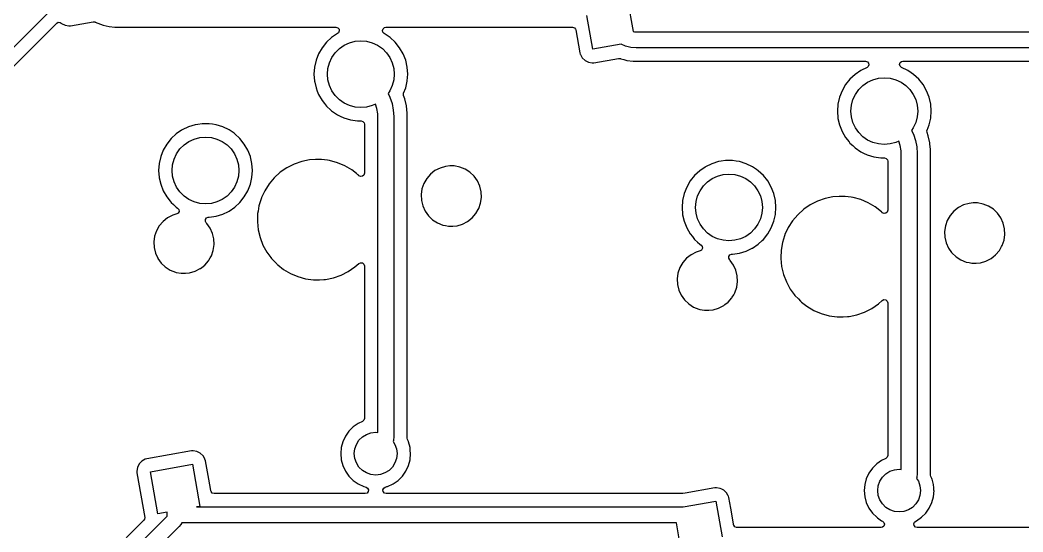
# Model space of a CAD drawing. Extents: x 68 to 346, y -197 to -84.
# Drawn here: x 254.38 to 291.91, y -132.71 to -113.56 of the extents above; entities that cross this region are included whole.
import ezdxf

# ---------------------------------------------------------------- set-up
doc = ezdxf.new("R2010")
doc.units = 0
doc.layers.add('BLACK', color=7, linetype='CONTINUOUS')

msp = doc.modelspace()

# ---------------------------------------------------------------- linework, layer by layer
at = {"layer": 'BLACK', "linetype": 'CONTINUOUS'}
for p, q in [((255.836, -112.889), (248.186, -120.538)), ((277.115, -112.804), (277.324, -113.991)), ((250.387, -119.045), (255.753, -113.679)), ((255.753, -113.679), (255.814, -113.646)), ((255.814, -113.646), (255.884, -113.651)), ((255.884, -113.651), (255.925, -113.677)), ((255.925, -113.677), (255.939, -113.69)), ((255.939, -113.69), (255.939, -113.69)), ((255.939, -113.69), (256.068, -113.755)), ((256.269, -113.777), (257.117, -113.627)), ((257.117, -113.627), (257.187, -113.635)), ((257.187, -113.635), (257.193, -113.638)), ((257.193, -113.638), (257.289, -113.684)), ((257.289, -113.684), (257.289, -113.684)), ((257.289, -113.684), (257.289, -113.684)), ((257.289, -113.684), (257.497, -113.757)), ((275.817, -114.658), (275.593, -113.389)), ((256.068, -113.755), (256.068, -113.755)), ((256.068, -113.755), (256.209, -113.781)), ((256.209, -113.781), (256.269, -113.777)), ((257.497, -113.757), (257.712, -113.806)), ((257.712, -113.806), (257.712, -113.806)), ((257.712, -113.806), (257.931, -113.83)), ((257.931, -113.83), (257.931, -113.83)), ((257.931, -113.83), (257.996, -113.83)), ((257.996, -113.83), (257.996, -113.831)), ((257.996, -113.831), (258.041, -113.831)), ((258.041, -113.831), (258.126, -113.831)), ((258.126, -113.831), (258.126, -113.831)), ((258.126, -113.831), (266.205, -113.831)), ((266.259, -114.066), (266.042, -114.214)), ((266.205, -113.831), (266.272, -113.85)), ((266.263, -114.064), (266.259, -114.066)), ((266.259, -114.066), (266.259, -114.066)), ((266.259, -114.066), (266.259, -114.066)), ((266.259, -114.066), (266.259, -114.066)), ((266.299, -114.036), (266.262, -114.064)), ((266.262, -114.064), (266.263, -114.064)), ((266.272, -113.85), (266.318, -113.903)), ((266.328, -113.972), (266.299, -114.036)), ((266.318, -113.903), (266.328, -113.972)), ((267.944, -113.952), (267.965, -113.885)), ((267.962, -114.019), (267.944, -113.952)), ((268.011, -114.063), (267.962, -114.019)), ((267.965, -113.885), (268.018, -113.841)), ((268.01, -114.064), (268.011, -114.063)), ((268.014, -114.066), (268.01, -114.064)), ((268.231, -114.214), (268.014, -114.066)), ((268.014, -114.066), (268.014, -114.066)), ((268.014, -114.066), (268.014, -114.066)), ((268.018, -113.841), (268.068, -113.831)), ((268.068, -113.831), (275.059, -113.831)), ((275.059, -113.831), (275.126, -113.85)), ((275.126, -113.85), (275.172, -113.903)), ((275.172, -113.903), (275.181, -113.933)), ((275.181, -113.933), (275.332, -114.792)), ((277.324, -113.991), (277.371, -114)), ((277.371, -114), (277.438, -114)), ((277.438, -114), (277.438, -114)), ((277.438, -114), (277.438, -114)), ((277.438, -114), (294.065, -114)), ((265.85, -114.393), (265.686, -114.598)), ((266.042, -114.214), (265.85, -114.393)), ((266.511, -114.504), (266.709, -114.412)), ((266.709, -114.412), (266.919, -114.356)), ((266.919, -114.356), (267.136, -114.337)), ((267.136, -114.337), (267.353, -114.356)), ((267.353, -114.356), (267.564, -114.412)), ((267.564, -114.412), (267.761, -114.504)), ((268.423, -114.393), (268.231, -114.214)), ((268.587, -114.598), (268.423, -114.393)), ((268.423, -114.393), (268.423, -114.393)), ((268.423, -114.393), (268.423, -114.393)), ((265.555, -114.825), (265.459, -115.069)), ((265.686, -114.598), (265.555, -114.825)), ((266.054, -114.962), (266.179, -114.783)), ((266.179, -114.783), (266.333, -114.629)), ((266.333, -114.629), (266.511, -114.504)), ((267.761, -114.504), (267.94, -114.629)), ((267.94, -114.629), (268.094, -114.783)), ((268.094, -114.783), (268.219, -114.962)), ((268.718, -114.825), (268.587, -114.598)), ((268.814, -115.069), (268.718, -114.825)), ((275.332, -114.792), (275.332, -114.792)), ((275.332, -114.792), (275.332, -114.792)), ((275.332, -114.792), (275.348, -114.844)), ((276.881, -114.47), (275.817, -114.658)), ((277.045, -114.538), (276.881, -114.47)), ((277.239, -114.584), (277.045, -114.538)), ((277.437, -114.6), (277.239, -114.584)), ((277.438, -114.6), (277.437, -114.6)), ((294.065, -114.6), (277.438, -114.6)), ((277.438, -114.6), (277.438, -114.6)), ((265.459, -115.069), (265.401, -115.325)), ((265.459, -115.069), (265.459, -115.069)), ((265.905, -115.37), (265.962, -115.159)), ((265.962, -115.159), (266.054, -114.962)), ((268.219, -114.962), (268.311, -115.159)), ((268.311, -115.159), (268.367, -115.37)), ((268.872, -115.325), (268.814, -115.069)), ((275.348, -114.844), (275.349, -114.849)), ((275.349, -114.849), (275.349, -114.849)), ((275.349, -114.849), (275.422, -114.973)), ((275.422, -114.973), (275.422, -114.973)), ((275.422, -114.973), (275.422, -114.973)), ((275.422, -114.973), (275.527, -115.072)), ((275.527, -115.072), (275.655, -115.137)), ((275.655, -115.137), (275.655, -115.137)), ((275.655, -115.137), (275.797, -115.163)), ((275.797, -115.163), (275.857, -115.159)), ((275.857, -115.159), (276.781, -114.996)), ((276.781, -114.996), (276.85, -115.003)), ((276.85, -115.003), (276.867, -115.01)), ((276.867, -115.01), (276.867, -115.01)), ((276.867, -115.01), (276.867, -115.01)), ((276.867, -115.01), (276.976, -115.039)), ((276.976, -115.039), (277.091, -115.07)), ((277.091, -115.07), (277.321, -115.101)), ((277.321, -115.101), (277.438, -115.1)), ((277.438, -115.1), (286.026, -115.1)), ((286.026, -115.1), (286.093, -115.12)), ((286.093, -115.12), (286.138, -115.173)), ((286.138, -115.173), (286.148, -115.242)), ((287.298, -115.222), (287.319, -115.155)), ((287.319, -115.155), (287.373, -115.111)), ((287.373, -115.111), (287.422, -115.1)), ((287.422, -115.1), (294.062, -115.1)), ((265.401, -115.325), (265.381, -115.587)), ((265.381, -115.587), (265.381, -115.587)), ((265.381, -115.587), (265.401, -115.848)), ((265.401, -115.325), (265.401, -115.325)), ((265.886, -115.587), (265.905, -115.37)), ((265.905, -115.804), (265.886, -115.587)), ((268.367, -115.37), (268.386, -115.587)), ((268.386, -115.587), (268.367, -115.804)), ((268.892, -115.587), (268.872, -115.325)), ((268.872, -115.325), (268.872, -115.325)), ((268.872, -115.325), (268.872, -115.325)), ((268.873, -115.836), (268.892, -115.587)), ((268.892, -115.587), (268.892, -115.587)), ((285.846, -115.449), (285.63, -115.596)), ((286.079, -115.336), (285.846, -115.449)), ((285.846, -115.449), (285.846, -115.449)), ((286.119, -115.306), (286.079, -115.336)), ((286.148, -115.242), (286.119, -115.306)), ((287.317, -115.289), (287.298, -115.222)), ((287.369, -115.336), (287.317, -115.289)), ((287.602, -115.449), (287.369, -115.336)), ((287.731, -115.537), (287.602, -115.449)), ((287.602, -115.449), (287.602, -115.449)), ((287.602, -115.449), (287.602, -115.449)), ((287.602, -115.449), (287.602, -115.449)), ((287.818, -115.596), (287.731, -115.537)), ((265.401, -115.848), (265.401, -115.848)), ((265.401, -115.848), (265.401, -115.848)), ((265.401, -115.848), (265.401, -115.848)), ((265.401, -115.848), (265.408, -115.881)), ((265.408, -115.881), (265.459, -116.104)), ((265.962, -116.014), (265.905, -115.804)), ((268.367, -115.804), (268.311, -116.014)), ((268.814, -116.104), (268.872, -115.848)), ((268.872, -115.848), (268.873, -115.836)), ((285.437, -115.775), (285.274, -115.98)), ((285.63, -115.596), (285.437, -115.775)), ((285.921, -116.011), (286.099, -115.886)), ((286.099, -115.886), (286.296, -115.794)), ((286.296, -115.794), (286.507, -115.738)), ((286.507, -115.738), (286.724, -115.719)), ((286.724, -115.719), (286.941, -115.738)), ((286.941, -115.738), (287.152, -115.794)), ((287.152, -115.794), (287.349, -115.886)), ((287.349, -115.886), (287.527, -116.011)), ((288.011, -115.775), (287.818, -115.596)), ((288.174, -115.98), (288.011, -115.775)), ((288.011, -115.775), (288.011, -115.775)), ((288.011, -115.775), (288.011, -115.775)), ((265.459, -116.104), (265.459, -116.104)), ((265.459, -116.104), (265.459, -116.104)), ((265.459, -116.104), (265.505, -116.222)), ((265.505, -116.222), (265.555, -116.348)), ((266.054, -116.212), (265.962, -116.014)), ((266.179, -116.39), (266.054, -116.212)), ((268.219, -116.212), (268.152, -116.307)), ((268.152, -116.307), (268.223, -116.453)), ((268.311, -116.014), (268.219, -116.212)), ((268.731, -116.319), (268.736, -116.302)), ((268.734, -116.389), (268.731, -116.319)), ((268.736, -116.302), (268.814, -116.104)), ((285.142, -116.207), (285.047, -116.451)), ((285.274, -115.98), (285.142, -116.207)), ((285.641, -116.344), (285.766, -116.165)), ((285.766, -116.165), (285.921, -116.011)), ((287.527, -116.011), (287.682, -116.165)), ((287.682, -116.165), (287.807, -116.344)), ((288.306, -116.207), (288.174, -115.98)), ((288.401, -116.451), (288.306, -116.207)), ((265.555, -116.348), (265.682, -116.568)), ((265.682, -116.568), (265.686, -116.575)), ((265.686, -116.575), (265.776, -116.688)), ((265.776, -116.688), (265.85, -116.781)), ((266.333, -116.544), (266.179, -116.39)), ((266.511, -116.669), (266.333, -116.544)), ((266.709, -116.761), (266.511, -116.669)), ((267.681, -116.707), (267.564, -116.761)), ((267.735, -116.874), (267.681, -116.707)), ((268.223, -116.453), (268.303, -116.687)), ((268.303, -116.687), (268.351, -116.929)), ((268.778, -116.513), (268.734, -116.389)), ((268.838, -116.775), (268.778, -116.513)), ((284.988, -116.707), (284.969, -116.969)), ((285.047, -116.451), (284.988, -116.707)), ((284.988, -116.707), (284.988, -116.707)), ((285.047, -116.451), (285.047, -116.451)), ((285.493, -116.752), (285.549, -116.541)), ((285.549, -116.541), (285.641, -116.344)), ((287.807, -116.344), (287.899, -116.541)), ((287.899, -116.541), (287.955, -116.752)), ((288.46, -116.707), (288.401, -116.451)), ((288.479, -116.969), (288.46, -116.707)), ((288.46, -116.707), (288.46, -116.707)), ((288.46, -116.707), (288.46, -116.707)), ((265.85, -116.781), (266.009, -116.928)), ((266.009, -116.928), (266.042, -116.959)), ((266.042, -116.959), (266.259, -117.107)), ((266.919, -116.818), (266.709, -116.761)), ((267.136, -116.837), (266.919, -116.818)), ((267.353, -116.818), (267.136, -116.837)), ((267.564, -116.761), (267.353, -116.818)), ((267.767, -117.074), (267.735, -116.874)), ((267.767, -117.175), (267.767, -117.074)), ((268.351, -116.929), (268.367, -117.175)), ((268.868, -117.041), (268.838, -116.775)), ((268.868, -117.114), (268.868, -117.041)), ((284.969, -116.969), (284.969, -116.969)), ((284.969, -116.969), (284.988, -117.23)), ((285.474, -116.969), (285.493, -116.752)), ((285.493, -117.186), (285.474, -116.969)), ((287.955, -116.752), (287.974, -116.969)), ((287.974, -116.969), (287.955, -117.186)), ((288.46, -117.223), (288.479, -116.969)), ((288.479, -116.969), (288.479, -116.969)), ((261.031, -117.465), (260.933, -117.479)), ((261.193, -117.44), (261.031, -117.465)), ((261.455, -117.44), (261.193, -117.44)), ((261.193, -117.44), (261.193, -117.44)), ((261.59, -117.46), (261.455, -117.44)), ((261.455, -117.44), (261.455, -117.44)), ((261.715, -117.479), (261.59, -117.46)), ((266.259, -117.107), (266.259, -117.107)), ((266.259, -117.107), (266.259, -117.107)), ((266.259, -117.107), (266.259, -117.107)), ((266.259, -117.107), (266.363, -117.157)), ((266.363, -117.157), (266.495, -117.221)), ((266.495, -117.221), (266.495, -117.221)), ((266.495, -117.221), (266.495, -117.221)), ((266.495, -117.221), (266.746, -117.298)), ((266.746, -117.298), (267.005, -117.337)), ((267.005, -117.337), (267.143, -117.337)), ((267.143, -117.337), (267.21, -117.357)), ((267.21, -117.357), (267.255, -117.41)), ((267.255, -117.41), (267.267, -117.461)), ((267.267, -117.461), (267.267, -119.296)), ((267.767, -128.995), (267.767, -117.175)), ((267.767, -117.175), (267.767, -117.175)), ((267.767, -117.175), (267.767, -117.175)), ((267.767, -117.175), (267.767, -117.175)), ((268.367, -117.175), (268.367, -117.175)), ((268.367, -117.175), (268.367, -129.143)), ((268.868, -117.128), (268.868, -117.114)), ((268.868, -117.129), (268.868, -117.128)), ((268.868, -120.095), (268.868, -117.129)), ((284.988, -117.23), (284.988, -117.23)), ((284.988, -117.23), (284.988, -117.23)), ((284.988, -117.23), (284.988, -117.23)), ((284.988, -117.23), (284.99, -117.24)), ((284.99, -117.24), (285.047, -117.486)), ((285.549, -117.396), (285.493, -117.186)), ((285.641, -117.594), (285.549, -117.396)), ((287.899, -117.396), (287.807, -117.594)), ((287.955, -117.186), (287.899, -117.396)), ((288.401, -117.486), (288.46, -117.23)), ((288.46, -117.23), (288.46, -117.223)), ((260.229, -117.818), (260.037, -117.997)), ((260.426, -117.684), (260.229, -117.818)), ((260.446, -117.67), (260.426, -117.684)), ((260.683, -117.557), (260.446, -117.67)), ((260.446, -117.67), (260.446, -117.67)), ((260.446, -117.67), (260.446, -117.67)), ((260.446, -117.67), (260.446, -117.67)), ((260.933, -117.479), (260.683, -117.557)), ((260.933, -117.479), (260.933, -117.479)), ((260.933, -117.479), (260.933, -117.479)), ((261.965, -117.557), (261.715, -117.479)), ((261.715, -117.479), (261.715, -117.479)), ((261.715, -117.479), (261.715, -117.479)), ((262.202, -117.67), (261.965, -117.557)), ((261.965, -117.557), (261.965, -117.557)), ((262.39, -117.799), (262.202, -117.67)), ((262.202, -117.67), (262.202, -117.67)), ((262.202, -117.67), (262.202, -117.67)), ((262.202, -117.67), (262.202, -117.67)), ((262.418, -117.818), (262.39, -117.799)), ((262.611, -117.997), (262.418, -117.818)), ((285.047, -117.486), (285.047, -117.486)), ((285.047, -117.486), (285.047, -117.486)), ((285.047, -117.486), (285.142, -117.73)), ((285.142, -117.73), (285.274, -117.958)), ((285.766, -117.772), (285.641, -117.594)), ((285.921, -117.926), (285.766, -117.772)), ((287.807, -117.594), (287.739, -117.69)), ((287.739, -117.69), (287.811, -117.835)), ((287.811, -117.835), (287.89, -118.069)), ((288.318, -117.701), (288.324, -117.685)), ((288.322, -117.771), (288.318, -117.701)), ((288.365, -117.895), (288.322, -117.771)), ((288.324, -117.685), (288.401, -117.486)), ((259.874, -118.202), (259.742, -118.429)), ((260.037, -117.997), (259.874, -118.202)), ((260.52, -118.233), (260.699, -118.108)), ((260.699, -118.108), (260.896, -118.016)), ((260.896, -118.016), (261.107, -117.96)), ((261.107, -117.96), (261.324, -117.941)), ((261.324, -117.941), (261.541, -117.96)), ((261.541, -117.96), (261.751, -118.016)), ((261.751, -118.016), (261.949, -118.108)), ((261.949, -118.108), (262.127, -118.233)), ((262.774, -118.202), (262.611, -117.997)), ((262.611, -117.997), (262.611, -117.997)), ((262.611, -117.997), (262.611, -117.997)), ((262.906, -118.429), (262.774, -118.202)), ((285.274, -117.958), (285.406, -118.123)), ((285.406, -118.123), (285.437, -118.163)), ((285.437, -118.163), (285.543, -118.261)), ((286.099, -118.051), (285.921, -117.926)), ((286.296, -118.143), (286.099, -118.051)), ((286.507, -118.2), (286.296, -118.143)), ((286.724, -118.219), (286.507, -118.2)), ((286.941, -118.2), (286.724, -118.219)), ((287.152, -118.143), (286.941, -118.2)), ((287.269, -118.089), (287.152, -118.143)), ((287.323, -118.256), (287.269, -118.089)), ((287.89, -118.069), (287.939, -118.311)), ((288.425, -118.157), (288.365, -117.895)), ((288.429, -118.191), (288.425, -118.157)), ((288.453, -118.4), (288.429, -118.191)), ((259.742, -118.429), (259.647, -118.673)), ((260.149, -118.763), (260.241, -118.566)), ((260.241, -118.566), (260.366, -118.387)), ((260.366, -118.387), (260.52, -118.233)), ((262.127, -118.233), (262.282, -118.387)), ((262.282, -118.387), (262.406, -118.566)), ((262.406, -118.566), (262.499, -118.763)), ((263.001, -118.673), (262.906, -118.429)), ((285.543, -118.261), (285.63, -118.341)), ((285.63, -118.341), (285.846, -118.489)), ((285.846, -118.489), (285.846, -118.489)), ((285.846, -118.489), (285.846, -118.489)), ((285.846, -118.489), (285.846, -118.489)), ((285.846, -118.489), (285.95, -118.539)), ((285.95, -118.539), (286.083, -118.603)), ((287.355, -118.456), (287.323, -118.256)), ((287.355, -118.557), (287.355, -118.456)), ((287.355, -118.558), (287.355, -118.557)), ((287.355, -130.377), (287.355, -118.558)), ((287.939, -118.311), (287.955, -118.558)), ((287.955, -118.558), (287.955, -118.558)), ((287.955, -118.558), (287.955, -118.558)), ((287.955, -118.558), (287.955, -118.558)), ((287.955, -118.558), (287.955, -130.525)), ((288.455, -118.423), (288.453, -118.4)), ((288.455, -118.558), (288.455, -118.423)), ((288.455, -118.609), (288.455, -118.558)), ((288.455, -118.558), (288.455, -118.558)), ((259.588, -118.929), (259.569, -119.191)), ((259.647, -118.673), (259.588, -118.929)), ((259.588, -118.929), (259.588, -118.929)), ((259.647, -118.673), (259.647, -118.673)), ((260.093, -118.974), (260.149, -118.763)), ((262.499, -118.763), (262.555, -118.974)), ((263.003, -118.679), (263.001, -118.673)), ((263.001, -118.673), (263.001, -118.673)), ((263.001, -118.673), (263.001, -118.673)), ((263.06, -118.929), (263.003, -118.679)), ((263.079, -119.191), (263.06, -118.929)), ((263.06, -118.929), (263.06, -118.929)), ((263.06, -118.929), (263.06, -118.929)), ((264.637, -118.954), (264.368, -119.09)), ((264.921, -118.855), (264.637, -118.954)), ((264.637, -118.954), (264.637, -118.954)), ((265.217, -118.795), (264.921, -118.855)), ((265.442, -118.78), (265.217, -118.795)), ((265.217, -118.795), (265.217, -118.795)), ((265.668, -118.78), (265.442, -118.78)), ((265.442, -118.78), (265.442, -118.78)), ((265.892, -118.81), (265.668, -118.78)), ((265.966, -118.82), (265.892, -118.81)), ((266.257, -118.9), (265.966, -118.82)), ((266.534, -119.017), (266.257, -118.9)), ((266.257, -118.9), (266.257, -118.9)), ((280.27, -118.939), (280.034, -119.053)), ((280.521, -118.861), (280.27, -118.939)), ((280.619, -118.847), (280.521, -118.861)), ((280.521, -118.861), (280.521, -118.861)), ((280.521, -118.861), (280.521, -118.861)), ((280.78, -118.822), (280.619, -118.847)), ((281.043, -118.822), (280.78, -118.822)), ((280.78, -118.822), (280.78, -118.822)), ((281.177, -118.843), (281.043, -118.822)), ((281.043, -118.822), (281.043, -118.822)), ((281.302, -118.861), (281.177, -118.843)), ((281.553, -118.939), (281.302, -118.861)), ((281.302, -118.861), (281.302, -118.861)), ((281.302, -118.861), (281.302, -118.861)), ((281.789, -119.053), (281.553, -118.939)), ((281.553, -118.939), (281.553, -118.939)), ((286.083, -118.603), (286.083, -118.603)), ((286.083, -118.603), (286.083, -118.603)), ((286.083, -118.603), (286.333, -118.68)), ((286.333, -118.68), (286.593, -118.719)), ((286.593, -118.719), (286.73, -118.719)), ((286.73, -118.719), (286.797, -118.739)), ((286.797, -118.739), (286.843, -118.792)), ((286.843, -118.792), (286.854, -118.843)), ((286.854, -118.843), (286.854, -120.678)), ((288.455, -118.642), (288.455, -118.609)), ((288.455, -118.609), (288.455, -118.609)), ((288.455, -121.477), (288.455, -118.642)), ((288.455, -118.642), (288.455, -118.642)), ((259.569, -119.191), (259.569, -119.191)), ((259.569, -119.191), (259.588, -119.452)), ((260.074, -119.191), (260.093, -118.974)), ((260.093, -119.408), (260.074, -119.191)), ((262.555, -118.974), (262.574, -119.191)), ((262.574, -119.191), (262.555, -119.408)), ((263.06, -119.452), (263.079, -119.191)), ((263.079, -119.191), (263.079, -119.191)), ((264.119, -119.26), (263.896, -119.462)), ((264.368, -119.09), (264.119, -119.26)), ((266.794, -119.171), (266.534, -119.017)), ((266.969, -119.309), (266.794, -119.171)), ((266.794, -119.171), (266.794, -119.171)), ((266.794, -119.171), (266.794, -119.171)), ((267.021, -119.35), (266.969, -119.309)), ((267.267, -119.296), (267.247, -119.363)), ((269.74, -119.33), (269.599, -119.493)), ((269.909, -119.197), (269.74, -119.33)), ((269.74, -119.33), (269.74, -119.33)), ((270.1, -119.099), (269.909, -119.197)), ((270.306, -119.038), (270.1, -119.099)), ((270.466, -119.023), (270.306, -119.038)), ((270.306, -119.038), (270.306, -119.038)), ((270.627, -119.023), (270.466, -119.023)), ((270.838, -119.064), (270.627, -119.023)), ((270.627, -119.023), (270.627, -119.023)), ((271.038, -119.143), (270.838, -119.064)), ((271.219, -119.26), (271.038, -119.143)), ((271.374, -119.408), (271.219, -119.26)), ((279.817, -119.2), (279.625, -119.379)), ((280.018, -119.064), (279.817, -119.2)), ((280.034, -119.053), (280.018, -119.064)), ((280.034, -119.053), (280.034, -119.053)), ((280.034, -119.053), (280.034, -119.053)), ((280.034, -119.053), (280.034, -119.053)), ((280.484, -119.398), (280.694, -119.342)), ((280.694, -119.342), (280.912, -119.323)), ((280.912, -119.323), (281.129, -119.342)), ((281.129, -119.342), (281.339, -119.398)), ((281.936, -119.153), (281.789, -119.053)), ((281.789, -119.053), (281.789, -119.053)), ((281.789, -119.053), (281.789, -119.053)), ((281.789, -119.053), (281.789, -119.053)), ((282.006, -119.2), (281.936, -119.153)), ((282.198, -119.379), (282.006, -119.2)), ((259.588, -119.452), (259.588, -119.452)), ((259.588, -119.452), (259.588, -119.452)), ((259.588, -119.452), (259.588, -119.452)), ((259.588, -119.452), (259.591, -119.466)), ((259.591, -119.466), (259.647, -119.708)), ((259.647, -119.708), (259.647, -119.708)), ((259.647, -119.708), (259.647, -119.708)), ((259.647, -119.708), (259.742, -119.952)), ((260.149, -119.618), (260.093, -119.408)), ((260.241, -119.816), (260.149, -119.618)), ((262.499, -119.618), (262.406, -119.816)), ((262.555, -119.408), (262.499, -119.618)), ((262.906, -119.952), (263.001, -119.708)), ((263.001, -119.708), (263.06, -119.452)), ((263.06, -119.452), (263.06, -119.452)), ((263.701, -119.693), (263.539, -119.947)), ((263.896, -119.462), (263.701, -119.693)), ((267.03, -119.358), (267.021, -119.35)), ((267.054, -119.382), (267.03, -119.358)), ((267.061, -119.389), (267.054, -119.382)), ((267.125, -119.418), (267.061, -119.389)), ((267.194, -119.408), (267.125, -119.418)), ((267.247, -119.363), (267.194, -119.408)), ((269.492, -119.679), (269.421, -119.882)), ((269.599, -119.493), (269.492, -119.679)), ((271.499, -119.583), (271.374, -119.408)), ((271.374, -119.408), (271.374, -119.408)), ((271.374, -119.408), (271.374, -119.408)), ((271.588, -119.779), (271.499, -119.583)), ((279.461, -119.584), (279.33, -119.811)), ((279.625, -119.379), (279.461, -119.584)), ((279.954, -119.769), (280.108, -119.615)), ((280.108, -119.615), (280.287, -119.49)), ((280.287, -119.49), (280.484, -119.398)), ((281.339, -119.398), (281.537, -119.49)), ((281.537, -119.49), (281.715, -119.615)), ((281.715, -119.615), (281.869, -119.769)), ((282.362, -119.584), (282.198, -119.379)), ((282.198, -119.379), (282.198, -119.379)), ((282.198, -119.379), (282.198, -119.379)), ((282.493, -119.811), (282.362, -119.584)), ((259.742, -119.952), (259.874, -120.18)), ((260.366, -119.994), (260.241, -119.816)), ((260.52, -120.148), (260.366, -119.994)), ((262.282, -119.994), (262.127, -120.148)), ((262.406, -119.816), (262.282, -119.994)), ((262.774, -120.18), (262.906, -119.952)), ((263.539, -119.947), (263.418, -120.207)), ((263.539, -119.947), (263.539, -119.947)), ((269.421, -119.882), (269.391, -120.095)), ((269.421, -119.882), (269.421, -119.882)), ((271.639, -119.987), (271.588, -119.779)), ((271.649, -120.202), (271.639, -119.987)), ((279.234, -120.055), (279.176, -120.311)), ((279.33, -119.811), (279.234, -120.055)), ((279.234, -120.055), (279.234, -120.055)), ((279.737, -120.145), (279.829, -119.948)), ((279.829, -119.948), (279.954, -119.769)), ((281.869, -119.769), (281.994, -119.948)), ((281.994, -119.948), (282.086, -120.145)), ((282.589, -120.055), (282.493, -119.811)), ((282.647, -120.311), (282.589, -120.055)), ((259.874, -120.18), (259.998, -120.336)), ((259.998, -120.336), (260.037, -120.385)), ((260.037, -120.385), (260.125, -120.466)), ((260.125, -120.466), (260.229, -120.563)), ((260.699, -120.273), (260.52, -120.148)), ((260.896, -120.365), (260.699, -120.273)), ((261.107, -120.422), (260.896, -120.365)), ((261.324, -120.441), (261.107, -120.422)), ((261.541, -120.422), (261.324, -120.441)), ((261.751, -120.365), (261.541, -120.422)), ((261.949, -120.273), (261.751, -120.365)), ((262.127, -120.148), (261.949, -120.273)), ((262.418, -120.563), (262.611, -120.385)), ((262.611, -120.385), (262.774, -120.18)), ((263.404, -120.247), (263.323, -120.508)), ((263.412, -120.22), (263.404, -120.247)), ((263.418, -120.207), (263.412, -120.22)), ((268.868, -123.241), (268.868, -120.095)), ((269.391, -120.095), (269.391, -120.095)), ((269.391, -120.095), (269.401, -120.309)), ((269.401, -120.309), (269.452, -120.518)), ((271.548, -120.618), (271.619, -120.415)), ((271.619, -120.415), (271.649, -120.202)), ((279.176, -120.311), (279.156, -120.573)), ((279.176, -120.311), (279.176, -120.311)), ((279.662, -120.573), (279.681, -120.356)), ((279.681, -120.356), (279.737, -120.145)), ((282.086, -120.145), (282.143, -120.356)), ((282.143, -120.356), (282.162, -120.573)), ((282.667, -120.573), (282.647, -120.311)), ((282.647, -120.311), (282.647, -120.311)), ((282.647, -120.311), (282.647, -120.311)), ((284.224, -120.336), (283.955, -120.472)), ((284.509, -120.237), (284.224, -120.336)), ((284.224, -120.336), (284.224, -120.336)), ((284.804, -120.177), (284.509, -120.237)), ((285.029, -120.162), (284.804, -120.177)), ((284.804, -120.177), (284.804, -120.177)), ((285.255, -120.162), (285.029, -120.162)), ((285.029, -120.162), (285.029, -120.162)), ((285.479, -120.192), (285.255, -120.162)), ((285.554, -120.202), (285.479, -120.192)), ((285.845, -120.282), (285.554, -120.202)), ((286.122, -120.4), (285.845, -120.282)), ((285.845, -120.282), (285.845, -120.282)), ((286.381, -120.553), (286.122, -120.4)), ((289.894, -120.42), (289.687, -120.481)), ((290.054, -120.405), (289.894, -120.42)), ((289.894, -120.42), (289.894, -120.42)), ((290.215, -120.405), (290.054, -120.405)), ((290.426, -120.446), (290.215, -120.405)), ((290.215, -120.405), (290.215, -120.405)), ((290.626, -120.526), (290.426, -120.446)), ((260.245, -120.819), (260.094, -120.863)), ((260.229, -120.563), (260.28, -120.597)), ((260.301, -120.783), (260.245, -120.819)), ((260.28, -120.597), (260.324, -120.651)), ((260.332, -120.721), (260.301, -120.783)), ((260.324, -120.651), (260.332, -120.721)), ((261.715, -120.902), (261.965, -120.825)), ((261.965, -120.825), (262.179, -120.722)), ((262.179, -120.722), (262.202, -120.711)), ((262.202, -120.711), (262.418, -120.563)), ((262.202, -120.711), (262.202, -120.711)), ((262.202, -120.711), (262.202, -120.711)), ((263.273, -120.805), (263.264, -121.061)), ((263.288, -120.714), (263.273, -120.805)), ((263.323, -120.508), (263.288, -120.714)), ((269.452, -120.518), (269.452, -120.518)), ((269.452, -120.518), (269.54, -120.712)), ((269.54, -120.712), (269.541, -120.714)), ((269.541, -120.714), (269.665, -120.888)), ((271.3, -120.967), (271.441, -120.804)), ((271.441, -120.804), (271.442, -120.802)), ((271.442, -120.802), (271.527, -120.655)), ((271.527, -120.655), (271.548, -120.618)), ((279.156, -120.573), (279.156, -120.573)), ((279.156, -120.573), (279.176, -120.834)), ((279.176, -120.834), (279.176, -120.834)), ((279.176, -120.834), (279.176, -120.834)), ((279.176, -120.834), (279.176, -120.834)), ((279.176, -120.834), (279.178, -120.845)), ((279.681, -120.79), (279.662, -120.573)), ((279.737, -121), (279.681, -120.79)), ((282.143, -120.79), (282.086, -121)), ((282.162, -120.573), (282.143, -120.79)), ((282.589, -121.09), (282.647, -120.834)), ((282.647, -120.834), (282.648, -120.825)), ((282.648, -120.825), (282.667, -120.573)), ((282.667, -120.573), (282.667, -120.573)), ((283.707, -120.642), (283.483, -120.845)), ((283.955, -120.472), (283.707, -120.642)), ((286.618, -120.74), (286.381, -120.553)), ((286.381, -120.553), (286.381, -120.553)), ((286.381, -120.553), (286.381, -120.553)), ((286.641, -120.764), (286.618, -120.74)), ((286.649, -120.771), (286.641, -120.764)), ((286.713, -120.801), (286.649, -120.771)), ((286.782, -120.791), (286.713, -120.801)), ((286.835, -120.745), (286.782, -120.791)), ((286.854, -120.678), (286.835, -120.745)), ((289.327, -120.712), (289.187, -120.875)), ((289.496, -120.579), (289.327, -120.712)), ((289.327, -120.712), (289.327, -120.712)), ((289.687, -120.481), (289.496, -120.579)), ((290.806, -120.642), (290.626, -120.526)), ((290.962, -120.79), (290.806, -120.642)), ((291.087, -120.965), (290.962, -120.79)), ((290.962, -120.79), (290.962, -120.79)), ((290.962, -120.79), (290.962, -120.79)), ((259.734, -121.094), (259.593, -121.257)), ((259.903, -120.961), (259.734, -121.094)), ((259.734, -121.094), (259.734, -121.094)), ((260.094, -120.863), (259.903, -120.961)), ((261.316, -121.094), (261.319, -121.025)), ((261.351, -121.155), (261.316, -121.094)), ((261.319, -121.025), (261.36, -120.968)), ((261.369, -121.172), (261.351, -121.155)), ((261.36, -120.968), (261.424, -120.942)), ((261.493, -121.347), (261.369, -121.172)), ((261.424, -120.942), (261.436, -120.941)), ((261.436, -120.941), (261.455, -120.941)), ((261.455, -120.941), (261.715, -120.902)), ((263.264, -121.061), (263.263, -121.106)), ((263.263, -121.106), (263.293, -121.406)), ((269.665, -120.888), (269.666, -120.889)), ((269.666, -120.889), (269.666, -120.889)), ((269.666, -120.889), (269.821, -121.037)), ((269.821, -121.037), (269.821, -121.037)), ((269.821, -121.037), (269.821, -121.037)), ((269.821, -121.037), (270.002, -121.153)), ((270.002, -121.153), (270.201, -121.233)), ((270.734, -121.259), (270.94, -121.198)), ((270.94, -121.198), (271.131, -121.099)), ((271.131, -121.099), (271.3, -120.967)), ((279.178, -120.845), (279.234, -121.09)), ((279.234, -121.09), (279.234, -121.09)), ((279.234, -121.09), (279.234, -121.09)), ((279.234, -121.09), (279.33, -121.334)), ((279.829, -121.198), (279.737, -121)), ((279.954, -121.376), (279.829, -121.198)), ((281.994, -121.198), (281.869, -121.376)), ((282.086, -121), (281.994, -121.198)), ((282.493, -121.334), (282.589, -121.09)), ((283.289, -121.075), (283.127, -121.329)), ((283.483, -120.845), (283.289, -121.075)), ((289.079, -121.061), (289.009, -121.264)), ((289.187, -120.875), (289.079, -121.061)), ((291.176, -121.161), (291.087, -120.965)), ((291.227, -121.37), (291.176, -121.161)), ((259.486, -121.443), (259.416, -121.646)), ((259.593, -121.257), (259.486, -121.443)), ((261.583, -121.543), (261.493, -121.347)), ((261.633, -121.752), (261.583, -121.543)), ((263.293, -121.406), (263.293, -121.406)), ((263.293, -121.406), (263.363, -121.699)), ((270.201, -121.233), (270.301, -121.252)), ((270.301, -121.252), (270.412, -121.274)), ((270.412, -121.274), (270.412, -121.274)), ((270.412, -121.274), (270.574, -121.274)), ((270.574, -121.274), (270.734, -121.259)), ((270.574, -121.274), (270.574, -121.274)), ((279.33, -121.334), (279.461, -121.562)), ((279.461, -121.562), (279.543, -121.664)), ((280.108, -121.53), (279.954, -121.376)), ((280.287, -121.655), (280.108, -121.53)), ((281.715, -121.53), (281.537, -121.655)), ((281.869, -121.376), (281.715, -121.53)), ((282.198, -121.767), (282.362, -121.562)), ((282.362, -121.562), (282.493, -121.334)), ((283.007, -121.587), (283, -121.602)), ((283.127, -121.329), (283.007, -121.587)), ((283.127, -121.329), (283.127, -121.329)), ((288.455, -124.623), (288.455, -121.477)), ((289.009, -121.264), (288.978, -121.477)), ((288.978, -121.477), (288.978, -121.477)), ((288.978, -121.477), (288.988, -121.691)), ((289.009, -121.264), (289.009, -121.264)), ((291.206, -121.797), (291.237, -121.584)), ((291.237, -121.584), (291.227, -121.37)), ((259.416, -121.646), (259.385, -121.859)), ((259.385, -121.859), (259.385, -121.859)), ((259.385, -121.859), (259.395, -122.074)), ((259.416, -121.646), (259.416, -121.646)), ((261.613, -122.179), (261.644, -121.966)), ((261.644, -121.966), (261.633, -121.752)), ((263.363, -121.699), (263.363, -121.699)), ((263.363, -121.699), (263.471, -121.98)), ((279.543, -121.664), (279.625, -121.767)), ((279.625, -121.767), (279.738, -121.872)), ((279.738, -121.872), (279.817, -121.945)), ((279.817, -121.945), (279.867, -121.979)), ((280.484, -121.747), (280.287, -121.655)), ((280.694, -121.804), (280.484, -121.747)), ((280.912, -121.823), (280.694, -121.804)), ((281.129, -121.804), (280.912, -121.823)), ((281.339, -121.747), (281.129, -121.804)), ((281.537, -121.655), (281.339, -121.747)), ((281.789, -122.093), (282.006, -121.945)), ((282.006, -121.945), (282.155, -121.807)), ((282.155, -121.807), (282.198, -121.767)), ((282.198, -121.767), (282.198, -121.767)), ((282.198, -121.767), (282.198, -121.767)), ((282.911, -121.89), (282.876, -122.094)), ((282.989, -121.636), (282.911, -121.89)), ((283, -121.602), (282.989, -121.636)), ((288.988, -121.691), (289.039, -121.9)), ((289.039, -121.9), (289.039, -121.9)), ((289.039, -121.9), (289.128, -122.094)), ((291.136, -122), (291.206, -121.797)), ((259.395, -122.074), (259.446, -122.282)), ((259.446, -122.282), (259.446, -122.282)), ((259.446, -122.282), (259.535, -122.477)), ((261.543, -122.382), (261.613, -122.179)), ((263.471, -121.98), (263.471, -121.98)), ((263.471, -121.98), (263.616, -122.244)), ((263.616, -122.244), (263.616, -122.244)), ((263.616, -122.244), (263.765, -122.447)), ((279.491, -122.344), (279.322, -122.476)), ((279.682, -122.245), (279.491, -122.344)), ((279.832, -122.201), (279.682, -122.245)), ((279.889, -122.166), (279.832, -122.201)), ((279.867, -121.979), (279.912, -122.033)), ((279.92, -122.103), (279.889, -122.166)), ((279.912, -122.033), (279.92, -122.103)), ((280.947, -122.35), (281.012, -122.324)), ((281.012, -122.324), (281.024, -122.323)), ((281.024, -122.323), (281.043, -122.323)), ((281.043, -122.323), (281.302, -122.284)), ((281.302, -122.284), (281.553, -122.207)), ((281.553, -122.207), (281.784, -122.096)), ((281.784, -122.096), (281.789, -122.093)), ((281.789, -122.093), (281.789, -122.093)), ((281.789, -122.093), (281.789, -122.093)), ((282.861, -122.187), (282.852, -122.443)), ((282.876, -122.094), (282.861, -122.187)), ((289.128, -122.094), (289.128, -122.096)), ((289.128, -122.096), (289.243, -122.257)), ((289.243, -122.257), (289.253, -122.271)), ((289.253, -122.271), (289.253, -122.271)), ((289.253, -122.271), (289.409, -122.419)), ((290.888, -122.349), (291.029, -122.186)), ((291.029, -122.186), (291.03, -122.185)), ((291.03, -122.185), (291.114, -122.037)), ((291.114, -122.037), (291.136, -122)), ((259.535, -122.477), (259.535, -122.478)), ((259.535, -122.478), (259.66, -122.653)), ((259.66, -122.653), (259.66, -122.653)), ((259.66, -122.653), (259.66, -122.653)), ((259.66, -122.653), (259.815, -122.801)), ((261.295, -122.731), (261.435, -122.568)), ((261.435, -122.568), (261.45, -122.543)), ((261.45, -122.543), (261.5, -122.457)), ((261.5, -122.457), (261.543, -122.382)), ((263.765, -122.447), (263.795, -122.487)), ((263.795, -122.487), (263.923, -122.62)), ((263.923, -122.62), (263.989, -122.687)), ((263.989, -122.687), (264.004, -122.703)), ((264.004, -122.703), (264.026, -122.721)), ((264.026, -122.721), (264.241, -122.89)), ((266.915, -122.801), (267.059, -122.67)), ((267.059, -122.67), (267.122, -122.64)), ((267.122, -122.64), (267.192, -122.648)), ((267.192, -122.648), (267.246, -122.693)), ((267.246, -122.693), (267.267, -122.759)), ((279.181, -122.639), (279.073, -122.825)), ((279.322, -122.476), (279.181, -122.639)), ((279.322, -122.476), (279.322, -122.476)), ((280.903, -122.477), (280.907, -122.407)), ((280.938, -122.537), (280.903, -122.477)), ((280.907, -122.407), (280.947, -122.35)), ((280.956, -122.554), (280.938, -122.537)), ((281.081, -122.729), (280.956, -122.554)), ((282.852, -122.443), (282.85, -122.488)), ((282.85, -122.488), (282.881, -122.788)), ((289.409, -122.419), (289.409, -122.419)), ((289.409, -122.419), (289.409, -122.419)), ((289.409, -122.419), (289.589, -122.535)), ((289.589, -122.535), (289.789, -122.615)), ((289.789, -122.615), (289.895, -122.636)), ((289.895, -122.636), (290, -122.656)), ((290, -122.656), (290, -122.656)), ((290, -122.656), (290.161, -122.656)), ((290.161, -122.656), (290.322, -122.641)), ((290.161, -122.656), (290.161, -122.656)), ((290.322, -122.641), (290.528, -122.58)), ((290.528, -122.58), (290.719, -122.482)), ((290.719, -122.482), (290.724, -122.478)), ((290.724, -122.478), (290.798, -122.419)), ((290.798, -122.419), (290.888, -122.349)), ((259.815, -122.801), (259.815, -122.801)), ((259.815, -122.801), (259.815, -122.801)), ((259.815, -122.801), (259.996, -122.918)), ((259.996, -122.918), (260.196, -122.997)), ((260.196, -122.997), (260.223, -123.003)), ((260.223, -123.003), (260.407, -123.038)), ((260.407, -123.038), (260.407, -123.038)), ((260.407, -123.038), (260.568, -123.038)), ((260.568, -123.038), (260.728, -123.023)), ((260.568, -123.038), (260.568, -123.038)), ((260.728, -123.023), (260.935, -122.962)), ((260.935, -122.962), (261.126, -122.864)), ((261.126, -122.864), (261.132, -122.859)), ((261.132, -122.859), (261.179, -122.822)), ((261.179, -122.822), (261.295, -122.731)), ((264.241, -122.89), (264.241, -122.89)), ((264.241, -122.89), (264.241, -122.89)), ((264.241, -122.89), (264.5, -123.044)), ((264.5, -123.044), (264.777, -123.161)), ((266.398, -123.107), (266.667, -122.971)), ((266.667, -122.971), (266.915, -122.801)), ((267.267, -122.759), (267.267, -122.762)), ((267.267, -122.762), (267.267, -128.47)), ((279.003, -123.028), (278.973, -123.241)), ((279.073, -122.825), (279.003, -123.028)), ((279.003, -123.028), (279.003, -123.028)), ((281.17, -122.925), (281.081, -122.729)), ((281.221, -123.134), (281.17, -122.925)), ((282.881, -122.788), (282.881, -122.788)), ((282.881, -122.788), (282.95, -123.081)), ((282.95, -123.081), (282.95, -123.081)), ((282.95, -123.081), (283.059, -123.362)), ((264.777, -123.161), (265.068, -123.241)), ((265.068, -123.241), (265.366, -123.281)), ((265.366, -123.281), (265.366, -123.281)), ((265.366, -123.281), (265.592, -123.281)), ((265.592, -123.281), (265.756, -123.27)), ((265.756, -123.27), (265.818, -123.266)), ((265.818, -123.266), (266.113, -123.206)), ((266.113, -123.206), (266.398, -123.107)), ((268.868, -129.056), (268.868, -123.241)), ((278.973, -123.241), (278.973, -123.241)), ((278.973, -123.241), (278.983, -123.456)), ((278.983, -123.456), (279.033, -123.665)), ((281.201, -123.561), (281.231, -123.349)), ((281.231, -123.349), (281.221, -123.134)), ((283.059, -123.362), (283.059, -123.362)), ((283.059, -123.362), (283.204, -123.626)), ((279.033, -123.665), (279.033, -123.665)), ((279.033, -123.665), (279.122, -123.859)), ((281.035, -123.929), (281.087, -123.839)), ((281.087, -123.839), (281.13, -123.764)), ((281.13, -123.764), (281.201, -123.561)), ((283.204, -123.626), (283.204, -123.626)), ((283.204, -123.626), (283.353, -123.829)), ((283.353, -123.829), (283.382, -123.869)), ((279.122, -123.859), (279.123, -123.86)), ((279.123, -123.86), (279.247, -124.035)), ((279.247, -124.035), (279.247, -124.035)), ((279.247, -124.035), (279.247, -124.035)), ((279.247, -124.035), (279.403, -124.183)), ((279.403, -124.183), (279.403, -124.183)), ((279.403, -124.183), (279.403, -124.183)), ((279.403, -124.183), (279.584, -124.3)), ((280.719, -124.241), (280.762, -124.207)), ((280.762, -124.207), (280.882, -124.113)), ((280.882, -124.113), (281.023, -123.951)), ((281.023, -123.951), (281.035, -123.929)), ((283.382, -123.869), (283.507, -123.997)), ((283.507, -123.997), (283.586, -124.08)), ((283.586, -124.08), (283.592, -124.085)), ((283.592, -124.085), (283.627, -124.113)), ((283.627, -124.113), (283.828, -124.272)), ((286.254, -124.353), (286.503, -124.183)), ((286.503, -124.183), (286.647, -124.052)), ((286.647, -124.052), (286.71, -124.022)), ((286.71, -124.022), (286.779, -124.03)), ((286.779, -124.03), (286.833, -124.075)), ((286.833, -124.075), (286.854, -124.141)), ((286.854, -124.141), (286.854, -124.144)), ((286.854, -124.144), (286.854, -129.852)), ((279.584, -124.3), (279.783, -124.38)), ((279.783, -124.38), (279.821, -124.387)), ((279.821, -124.387), (279.994, -124.42)), ((279.994, -124.42), (279.994, -124.42)), ((279.994, -124.42), (280.156, -124.42)), ((280.156, -124.42), (280.316, -124.405)), ((280.156, -124.42), (280.156, -124.42)), ((280.316, -124.405), (280.522, -124.344)), ((280.522, -124.344), (280.713, -124.246)), ((280.713, -124.246), (280.719, -124.241)), ((283.828, -124.272), (283.828, -124.272)), ((283.828, -124.272), (283.828, -124.272)), ((283.828, -124.272), (284.087, -124.426)), ((284.087, -124.426), (284.365, -124.543)), ((284.365, -124.543), (284.655, -124.623)), ((285.405, -124.648), (285.701, -124.588)), ((285.701, -124.588), (285.985, -124.489)), ((285.985, -124.489), (286.254, -124.353)), ((284.655, -124.623), (284.954, -124.663)), ((284.954, -124.663), (284.954, -124.663)), ((284.954, -124.663), (285.18, -124.663)), ((285.18, -124.663), (285.344, -124.652)), ((285.344, -124.652), (285.405, -124.648)), ((288.455, -130.519), (288.455, -124.623)), ((267.038, -128.656), (266.851, -128.786)), ((267.195, -128.582), (267.038, -128.656)), ((267.038, -128.656), (267.038, -128.656)), ((267.247, -128.537), (267.195, -128.582)), ((267.267, -128.47), (267.247, -128.537)), ((266.691, -128.947), (266.56, -129.133)), ((266.851, -128.786), (266.691, -128.947)), ((267.192, -129.161), (267.343, -129.065)), ((267.343, -129.065), (267.513, -129.006)), ((267.513, -129.006), (267.691, -128.986)), ((267.691, -128.986), (267.767, -128.995)), ((268.868, -129.059), (268.868, -129.056)), ((268.868, -129.056), (268.868, -129.056)), ((268.868, -129.117), (268.868, -129.059)), ((268.868, -129.059), (268.868, -129.059)), ((266.464, -129.34), (266.405, -129.559)), ((266.56, -129.133), (266.464, -129.34)), ((266.464, -129.34), (266.464, -129.34)), ((266.56, -129.133), (266.56, -129.133)), ((266.911, -129.608), (266.97, -129.439)), ((266.97, -129.439), (267.065, -129.287)), ((267.065, -129.287), (267.192, -129.161)), ((268.356, -129.291), (268.345, -129.334)), ((268.345, -129.334), (268.411, -129.439)), ((268.367, -129.143), (268.356, -129.291)), ((268.367, -129.143), (268.367, -129.143)), ((268.367, -129.143), (268.367, -129.143)), ((268.411, -129.439), (268.471, -129.608)), ((268.868, -129.123), (268.868, -129.117)), ((268.868, -129.188), (268.868, -129.123)), ((268.868, -129.206), (268.868, -129.188)), ((268.868, -129.188), (268.868, -129.188)), ((268.879, -129.258), (268.868, -129.206)), ((268.913, -129.33), (268.879, -129.258)), ((268.917, -129.34), (268.913, -129.33)), ((268.92, -129.349), (268.917, -129.34)), ((268.917, -129.34), (268.917, -129.34)), ((268.976, -129.559), (268.92, -129.349)), ((260.795, -129.681), (259.126, -129.976)), ((260.855, -129.677), (260.795, -129.681)), ((260.795, -129.681), (260.795, -129.681)), ((260.997, -129.703), (260.855, -129.677)), ((260.855, -129.677), (260.855, -129.677)), ((261.046, -129.728), (260.997, -129.703)), ((260.997, -129.703), (260.997, -129.703)), ((260.997, -129.703), (260.997, -129.703)), ((261.125, -129.768), (261.046, -129.728)), ((261.23, -129.867), (261.125, -129.768)), ((266.405, -129.559), (266.385, -129.786)), ((266.385, -129.786), (266.385, -129.786)), ((266.385, -129.786), (266.405, -130.013)), ((266.405, -129.559), (266.405, -129.559)), ((266.891, -129.786), (266.911, -129.608)), ((266.911, -129.964), (266.891, -129.786)), ((268.471, -129.608), (268.491, -129.786)), ((268.491, -129.786), (268.471, -129.964)), ((268.987, -129.684), (268.976, -129.559)), ((268.976, -130.013), (268.996, -129.786)), ((268.995, -129.773), (268.987, -129.684)), ((268.996, -129.786), (268.995, -129.773)), ((286.854, -129.852), (286.835, -129.919)), ((258.845, -130.17), (258.78, -130.299)), ((258.944, -130.065), (258.845, -130.17)), ((258.845, -130.17), (258.845, -130.17)), ((259.068, -129.992), (258.944, -130.065)), ((258.944, -130.065), (258.944, -130.065)), ((258.944, -130.065), (258.944, -130.065)), ((259.073, -129.991), (259.068, -129.992)), ((259.068, -129.992), (259.068, -129.992)), ((259.126, -129.976), (259.073, -129.991)), ((259.126, -129.976), (259.126, -129.976)), ((259.126, -129.976), (259.126, -129.976)), ((259.26, -130.46), (260.835, -130.183)), ((260.835, -130.183), (261.113, -131.758)), ((261.296, -129.978), (261.23, -129.867)), ((261.23, -129.867), (261.23, -129.867)), ((261.23, -129.867), (261.23, -129.867)), ((261.303, -129.991), (261.296, -129.978)), ((261.32, -130.048), (261.303, -129.991)), ((261.442, -130.741), (261.32, -130.048)), ((261.32, -130.048), (261.32, -130.048)), ((261.32, -130.048), (261.32, -130.048)), ((266.405, -130.013), (266.405, -130.013)), ((266.405, -130.013), (266.464, -130.233)), ((266.97, -130.133), (266.911, -129.964)), ((267.065, -130.285), (266.97, -130.133)), ((268.411, -130.133), (268.316, -130.285)), ((268.471, -129.964), (268.411, -130.133)), ((268.917, -130.233), (268.976, -130.013)), ((286.439, -130.168), (286.278, -130.329)), ((286.625, -130.038), (286.439, -130.168)), ((286.783, -129.964), (286.625, -130.038)), ((286.625, -130.038), (286.625, -130.038)), ((286.835, -129.919), (286.783, -129.964)), ((258.755, -130.439), (258.754, -130.44)), ((258.754, -130.44), (258.758, -130.5)), ((258.78, -130.299), (258.755, -130.439)), ((258.758, -130.5), (258.758, -130.5)), ((258.758, -130.5), (259.053, -132.17)), ((258.78, -130.299), (258.78, -130.299)), ((258.78, -130.299), (258.78, -130.299)), ((259.537, -132.036), (259.26, -130.46)), ((266.464, -130.233), (266.464, -130.233)), ((266.464, -130.233), (266.56, -130.439)), ((266.56, -130.439), (266.56, -130.439)), ((266.56, -130.439), (266.691, -130.625)), ((267.192, -130.412), (267.065, -130.285)), ((267.343, -130.507), (267.192, -130.412)), ((267.513, -130.566), (267.343, -130.507)), ((267.691, -130.586), (267.513, -130.566)), ((267.869, -130.566), (267.691, -130.586)), ((268.038, -130.507), (267.869, -130.566)), ((268.189, -130.412), (268.038, -130.507)), ((268.316, -130.285), (268.189, -130.412)), ((268.691, -130.625), (268.821, -130.439)), ((268.821, -130.439), (268.917, -130.233)), ((286.148, -130.516), (286.051, -130.722)), ((286.278, -130.329), (286.148, -130.516)), ((286.148, -130.516), (286.148, -130.516)), ((286.653, -130.669), (286.779, -130.543)), ((286.779, -130.543), (286.931, -130.447)), ((286.931, -130.447), (287.1, -130.388)), ((287.1, -130.388), (287.278, -130.368)), ((287.278, -130.368), (287.355, -130.377)), ((287.955, -130.525), (287.943, -130.673)), ((287.955, -130.525), (287.955, -130.525)), ((288.455, -130.525), (288.455, -130.519)), ((288.455, -130.588), (288.455, -130.525)), ((288.467, -130.64), (288.455, -130.588)), ((261.516, -131.159), (261.442, -130.741)), ((266.691, -130.625), (266.851, -130.786)), ((266.851, -130.786), (266.851, -130.786)), ((266.851, -130.786), (267.038, -130.917)), ((267.038, -130.917), (267.244, -131.013)), ((268.137, -131.013), (268.343, -130.917)), ((268.343, -130.917), (268.53, -130.786)), ((268.53, -130.786), (268.691, -130.625)), ((285.993, -130.942), (285.973, -131.168)), ((286.051, -130.722), (285.993, -130.942)), ((285.993, -130.942), (285.993, -130.942)), ((286.051, -130.722), (286.051, -130.722)), ((286.498, -130.99), (286.557, -130.821)), ((286.557, -130.821), (286.653, -130.669)), ((287.943, -130.673), (287.933, -130.716)), ((287.933, -130.716), (287.999, -130.821)), ((287.999, -130.821), (288.058, -130.99)), ((288.502, -130.715), (288.467, -130.64)), ((288.505, -130.722), (288.502, -130.715)), ((288.51, -130.741), (288.505, -130.722)), ((288.505, -130.722), (288.505, -130.722)), ((288.564, -130.942), (288.51, -130.741)), ((288.575, -131.065), (288.564, -130.942)), ((261.519, -131.177), (261.516, -131.159)), ((261.528, -131.207), (261.519, -131.177)), ((261.574, -131.26), (261.528, -131.207)), ((261.641, -131.279), (261.574, -131.26)), ((267.297, -131.279), (261.641, -131.279)), ((267.244, -131.013), (267.244, -131.013)), ((267.244, -131.013), (267.244, -131.013)), ((267.244, -131.013), (267.33, -131.036)), ((267.3, -131.279), (267.297, -131.279)), ((267.367, -131.258), (267.3, -131.279)), ((267.33, -131.036), (267.389, -131.072)), ((267.411, -131.204), (267.367, -131.258)), ((267.389, -131.072), (267.42, -131.135)), ((267.42, -131.135), (267.411, -131.204)), ((267.961, -131.138), (267.99, -131.074)), ((267.971, -131.207), (267.961, -131.138)), ((268.017, -131.26), (267.971, -131.207)), ((267.99, -131.074), (268.049, -131.037)), ((268.084, -131.279), (268.017, -131.26)), ((268.049, -131.037), (268.052, -131.036)), ((268.052, -131.036), (268.11, -131.02)), ((279.147, -131.279), (268.084, -131.279)), ((268.11, -131.02), (268.137, -131.013)), ((279.169, -131.278), (279.147, -131.279)), ((279.179, -131.276), (279.169, -131.278)), ((279.27, -131.26), (279.179, -131.276)), ((280.383, -131.063), (279.27, -131.26)), ((280.443, -131.059), (280.383, -131.063)), ((280.383, -131.063), (280.383, -131.063)), ((280.584, -131.086), (280.443, -131.059)), ((280.443, -131.059), (280.443, -131.059)), ((280.649, -131.118), (280.584, -131.086)), ((280.584, -131.086), (280.584, -131.086)), ((280.584, -131.086), (280.584, -131.086)), ((280.713, -131.15), (280.649, -131.118)), ((280.818, -131.249), (280.713, -131.15)), ((280.884, -131.361), (280.818, -131.249)), ((280.818, -131.249), (280.818, -131.249)), ((280.818, -131.249), (280.818, -131.249)), ((285.973, -131.168), (285.973, -131.168)), ((285.973, -131.168), (285.993, -131.395)), ((286.478, -131.168), (286.498, -130.99)), ((286.498, -131.346), (286.478, -131.168)), ((286.557, -131.515), (286.498, -131.346)), ((288.058, -131.346), (287.999, -131.515)), ((288.058, -130.99), (288.078, -131.168)), ((288.078, -131.168), (288.058, -131.346)), ((288.564, -131.395), (288.584, -131.168)), ((288.583, -131.159), (288.575, -131.065)), ((288.584, -131.168), (288.583, -131.159)), ((279.202, -131.78), (280.423, -131.565)), ((280.423, -131.565), (280.658, -132.896)), ((280.891, -131.373), (280.884, -131.361)), ((280.907, -131.431), (280.891, -131.373)), ((280.977, -131.823), (280.907, -131.431)), ((280.907, -131.431), (280.907, -131.431)), ((280.907, -131.431), (280.907, -131.431)), ((285.993, -131.395), (285.993, -131.395)), ((285.993, -131.395), (286.051, -131.615)), ((286.051, -131.615), (286.051, -131.615)), ((286.051, -131.615), (286.148, -131.821)), ((286.653, -131.667), (286.557, -131.515)), ((286.779, -131.794), (286.653, -131.667)), ((287.904, -131.667), (287.777, -131.794)), ((287.999, -131.515), (287.904, -131.667)), ((288.409, -131.821), (288.505, -131.615)), ((288.505, -131.615), (288.564, -131.395)), ((259.886, -131.975), (259.537, -132.036)), ((259.886, -131.998), (259.886, -131.975)), ((259.886, -132.119), (259.886, -131.998)), ((261.113, -131.758), (260.99, -131.78)), ((260.99, -131.78), (279.202, -131.78)), ((281.08, -132.409), (280.977, -131.823)), ((286.148, -131.821), (286.148, -131.821)), ((286.148, -131.821), (286.278, -132.007)), ((286.278, -132.007), (286.439, -132.168)), ((286.931, -131.889), (286.779, -131.794)), ((287.1, -131.948), (286.931, -131.889)), ((287.278, -131.968), (287.1, -131.948)), ((287.456, -131.948), (287.278, -131.968)), ((287.625, -131.889), (287.456, -131.948)), ((287.777, -131.794), (287.625, -131.889)), ((288.117, -132.168), (288.278, -132.007)), ((288.278, -132.007), (288.409, -131.821)), ((259.018, -132.28), (253.781, -137.517)), ((254.112, -137.894), (259.886, -132.119)), ((259.045, -132.24), (259.018, -132.28)), ((259.053, -132.17), (259.045, -132.24)), ((260.402, -132.438), (260.341, -132.514)), ((260.434, -132.38), (260.402, -132.438)), ((278.942, -132.38), (260.434, -132.38)), ((279.125, -133.418), (278.942, -132.38)), ((281.086, -132.443), (281.08, -132.409)), ((281.091, -132.462), (281.086, -132.443)), ((281.131, -132.519), (281.091, -132.462)), ((286.439, -132.168), (286.465, -132.186)), ((286.465, -132.186), (286.625, -132.299)), ((286.625, -132.299), (286.656, -132.313)), ((286.656, -132.313), (286.709, -132.359)), ((286.728, -132.426), (286.707, -132.493)), ((286.709, -132.359), (286.728, -132.426)), ((287.83, -132.408), (287.859, -132.344)), ((287.84, -132.477), (287.83, -132.408)), ((287.886, -132.53), (287.84, -132.477)), ((287.859, -132.344), (287.9, -132.313)), ((287.9, -132.313), (287.931, -132.299)), ((287.931, -132.299), (288.117, -132.168)), ((260.341, -132.514), (254.536, -138.318)), ((260.341, -132.514), (260.341, -132.514)), ((260.341, -132.514), (260.341, -132.514)), ((260.341, -132.514), (260.341, -132.514)), ((260.341, -132.514), (260.341, -132.514)), ((281.196, -132.545), (281.131, -132.519)), ((281.237, -132.549), (281.196, -132.545)), ((281.243, -132.549), (281.237, -132.549)), ((286.604, -132.549), (281.243, -132.549)), ((286.654, -132.539), (286.604, -132.549)), ((286.707, -132.493), (286.654, -132.539)), ((287.953, -132.549), (287.886, -132.53)), ((298.08, -132.549), (287.953, -132.549))]:
    msp.add_line(p, q, dxfattribs=at)

doc.saveas('drawing.dxf')
